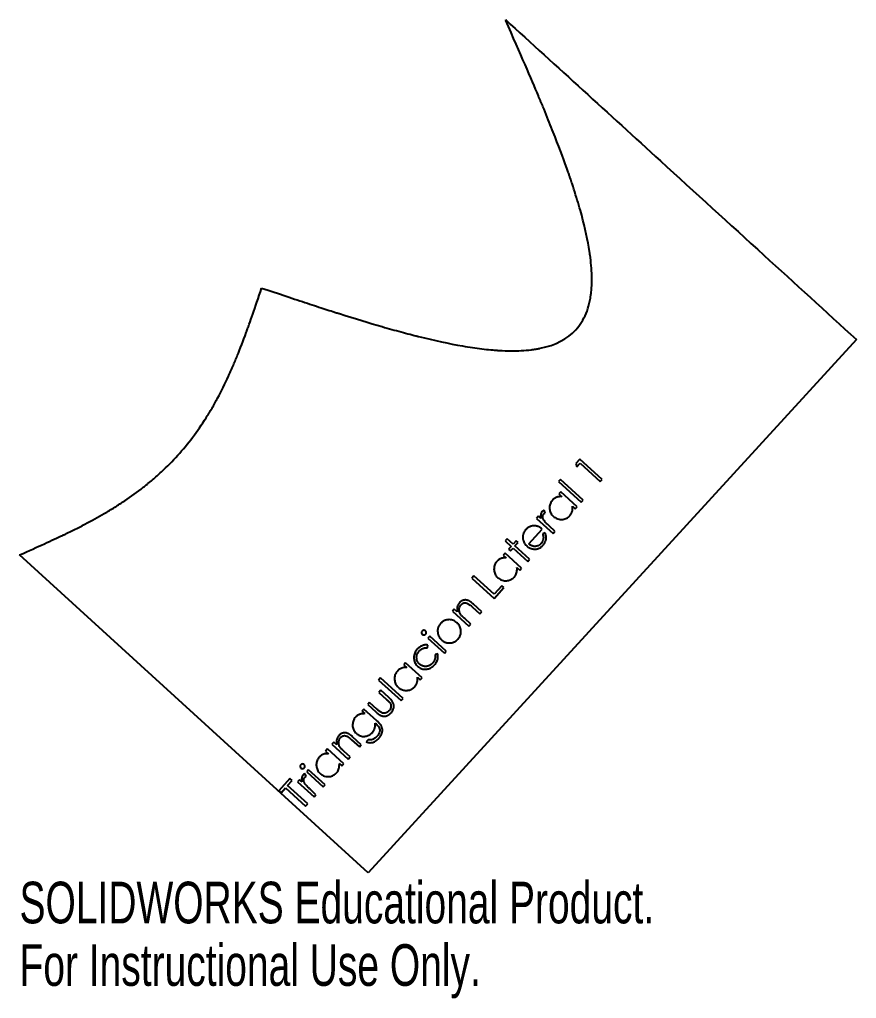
# Model space of a CAD drawing. Header units: millimetres. Extents: x -992 to -895, y 62 to 175.
import ezdxf

# ---------------------------------------------------------------- set-up
doc = ezdxf.new("R2010")
doc.units = ezdxf.units.MM
doc.styles.add('SLDTEXTSTYLE0', font='TXT', dxfattribs={"width": 0.7})

msp = doc.modelspace()

# ---------------------------------------------------------------- linework, layer by layer
at = {"color": 7, "linetype": 'Continuous', "lineweight": 25}
for p, q in [((-936.04, 175.09), (-936, 175)), ((-895.28, 137.96), (-951.99, 76.07)), ((-927.39, 124.08), (-927.85, 123.57)), ((-924.81, 121.74), (-927.39, 124.08)), ((-927.85, 123.57), (-927.74, 123.19)), ((-927.74, 123.19), (-927.37, 123.6)), ((-927.37, 123.6), (-925.04, 121.49)), ((-929.65, 121.72), (-929.87, 121.48)), ((-927, 119.33), (-929.65, 121.72)), ((-925.04, 121.49), (-924.81, 121.74)), ((-929.87, 121.48), (-927.23, 119.08)), ((-929.61, 120.29), (-929.83, 120.05)), ((-929.83, 120.05), (-929.48, 119.73)), ((-927.7, 118.56), (-929.61, 120.29)), ((-927.23, 119.08), (-927, 119.33)), ((-931.43, 117.83), (-931.52, 118.15)), ((-928.25, 118.61), (-927.92, 118.32)), ((-927.92, 118.32), (-927.7, 118.56)), ((-932.18, 117.45), (-932.41, 117.2)), ((-932.41, 117.2), (-930.5, 115.47)), ((-931.91, 117.2), (-932.18, 117.45)), ((-933.32, 114.25), (-931.77, 115.96)), ((-930.28, 115.72), (-930.92, 116.3)), ((-935.84, 114.84), (-936.07, 114.59)), ((-935.14, 114.2), (-935.84, 114.84)), ((-931.41, 115.52), (-931.71, 115.42)), ((-930.5, 115.47), (-930.28, 115.72)), ((-936.07, 114.59), (-935.36, 113.95)), ((-935.36, 113.95), (-935.66, 113.62)), ((-935.66, 113.62), (-935.45, 113.43)), ((-935.45, 113.43), (-935.15, 113.76)), ((-935.15, 113.76), (-933.45, 112.22)), ((-934.78, 114.59), (-935.14, 114.2)), ((-934.93, 114.01), (-934.57, 114.4)), ((-933.23, 112.47), (-934.93, 114.01)), ((-934.57, 114.4), (-934.78, 114.59)), ((-951.99, 76.07), (-992.45, 112.97)), ((-936.06, 113.18), (-936.28, 112.94)), ((-936.28, 112.94), (-935.93, 112.62)), ((-934.16, 111.45), (-936.06, 113.18)), ((-933.45, 112.22), (-933.23, 112.47)), ((-934.7, 111.5), (-934.38, 111.21)), ((-934.38, 111.21), (-934.16, 111.45)), ((-939.69, 110.53), (-939.93, 110.27)), ((-939.93, 110.27), (-937.35, 107.93)), ((-937.36, 108.41), (-939.69, 110.53)), ((-936.47, 109.4), (-937.36, 108.41)), ((-937.35, 107.93), (-936.22, 109.18)), ((-936.22, 109.18), (-936.47, 109.4)), ((-939.91, 106.94), (-939, 106.12)), ((-938.77, 106.36), (-939.76, 107.25)), ((-941.97, 106.67), (-942.19, 106.43)), ((-942.19, 106.43), (-940.28, 104.7)), ((-941.63, 106.36), (-941.97, 106.67)), ((-939, 106.12), (-938.77, 106.36)), ((-940.06, 104.94), (-940.76, 105.58)), ((-940.28, 104.7), (-940.06, 104.94)), ((-944.8, 103.55), (-945.03, 103.3)), ((-942.9, 101.82), (-944.8, 103.55)), ((-945.09, 102.2), (-945.03, 102.5)), ((-945.03, 103.3), (-943.12, 101.57)), ((-943.9, 101.48), (-944.21, 101.4)), ((-943.12, 101.57), (-942.9, 101.82)), ((-947.62, 100.45), (-947.84, 100.21)), ((-947.84, 100.21), (-947.48, 99.89)), ((-945.71, 98.72), (-947.62, 100.45)), ((-950.55, 98.7), (-950.77, 98.45)), ((-950.77, 98.45), (-948.13, 96.06)), ((-947.91, 96.3), (-950.55, 98.7)), ((-946.26, 98.78), (-945.93, 98.48)), ((-945.93, 98.48), (-945.71, 98.72)), ((-950.51, 97.27), (-950.74, 97.02)), ((-950.74, 97.02), (-949.84, 96.21)), ((-949.57, 96.42), (-950.51, 97.27)), ((-951.8, 95.85), (-952.02, 95.6)), ((-952.02, 95.6), (-951.1, 94.77)), ((-950.91, 95.04), (-951.8, 95.85)), ((-948.13, 96.06), (-947.91, 96.3)), ((-952.48, 95.09), (-952.71, 94.85)), ((-952.71, 94.85), (-952.37, 94.55)), ((-950.96, 93.72), (-952.48, 95.09)), ((-951.16, 93.45), (-951.06, 93.36)), ((-955.96, 91.26), (-956.18, 91.01)), ((-956.18, 91.01), (-954.28, 89.28)), ((-955.62, 90.95), (-955.96, 91.26)), ((-953.9, 91.53), (-952.99, 90.7)), ((-952.77, 90.95), (-953.75, 91.84)), ((-952.99, 90.7), (-952.77, 90.95)), ((-951.96, 91.53), (-952.2, 91.27)), ((-956.69, 90.45), (-956.91, 90.21)), ((-956.91, 90.21), (-956.56, 89.89)), ((-954.79, 88.72), (-956.69, 90.45)), ((-954.06, 89.53), (-954.76, 90.16)), ((-955.33, 88.78), (-955.01, 88.48)), ((-955.01, 88.48), (-954.79, 88.72)), ((-954.28, 89.28), (-954.06, 89.53)), ((-959.18, 87.27), (-959.27, 87.58)), ((-958.89, 88.03), (-959.11, 87.79)), ((-959.11, 87.79), (-957.21, 86.06)), ((-956.98, 86.3), (-958.89, 88.03)), ((-961.05, 87.01), (-962.33, 85.59)), ((-961.32, 86.2), (-960.8, 86.78)), ((-960.8, 86.78), (-961.05, 87.01)), ((-959.93, 86.88), (-960.16, 86.63)), ((-960.16, 86.63), (-958.25, 84.9)), ((-959.65, 86.63), (-959.93, 86.88)), ((-962.33, 85.59), (-962.08, 85.36)), ((-962.08, 85.36), (-961.56, 85.94)), ((-961.56, 85.94), (-959.23, 83.83)), ((-958.99, 84.09), (-961.32, 86.2)), ((-958.03, 85.15), (-958.67, 85.74)), ((-957.21, 86.06), (-956.98, 86.3)), ((-959.23, 83.83), (-958.99, 84.09)), ((-958.25, 84.9), (-958.03, 85.15))]:
    msp.add_line(p, q, dxfattribs=at)
for points, knots in [([(-964.34, 143.93), (-962.31, 143.26), (-960.54, 142.67), (-958.28, 141.93), (-957.59, 141.7), (-956.65, 141.4), (-956.35, 141.3), (-955.93, 141.17), (-955.8, 141.12), (-955.6, 141.06), (-955.54, 141.04), (-955.44, 141.01), (-955.41, 141), (-955.36, 140.99), (-955.35, 140.98), (-955.32, 140.97), (-955.32, 140.97), (-955.3, 140.97), (-955.3, 140.97), (-953.51, 140.4), (-951.86, 139.9), (-949.58, 139.24), (-948.84, 139.04), (-947.79, 138.75), (-947.45, 138.66), (-946.94, 138.53), (-946.78, 138.49), (-946.53, 138.42), (-946.45, 138.4), (-946.33, 138.37), (-946.29, 138.36), (-946.23, 138.35), (-946.21, 138.34), (-946.17, 138.33), (-946.16, 138.33), (-944.28, 137.86), (-942.57, 137.49), (-940.22, 137.09), (-939.48, 136.97), (-938.41, 136.84), (-938.07, 136.81), (-937.56, 136.76), (-937.4, 136.75), (-937.15, 136.73), (-937.07, 136.72), (-936.95, 136.71), (-936.91, 136.71), (-936.85, 136.71), (-936.83, 136.71), (-936.79, 136.7), (-936.78, 136.7), (-935.84, 136.64), (-934.98, 136.64), (-933.8, 136.7), (-933.42, 136.73), (-932.87, 136.8), (-932.69, 136.82), (-932.43, 136.87), (-932.34, 136.88), (-932.22, 136.9), (-932.17, 136.91), (-932.11, 136.92), (-932.09, 136.93), (-932.05, 136.94), (-932.03, 136.94), (-930.21, 137.31), (-928.83, 138.03), (-927.36, 139.64), (-926.97, 140.27), (-926.52, 141.36), (-926.4, 141.74), (-926.25, 142.35), (-926.21, 142.56), (-926.15, 142.89), (-926.14, 143), (-926.11, 143.16), (-926.1, 143.22), (-926.09, 143.3), (-926.09, 143.33), (-926.08, 143.39), (-926.08, 143.42), (-926, 144.12), (-925.98, 144.86), (-926.03, 146.04), (-926.06, 146.45), (-926.12, 147.09), (-926.15, 147.3), (-926.19, 147.63), (-926.2, 147.74), (-926.23, 147.91), (-926.24, 147.97), (-926.25, 148.05), (-926.25, 148.08), (-926.26, 148.13), (-926.27, 148.17), (-926.46, 149.45), (-926.77, 150.85), (-927.38, 153.14), (-927.62, 153.94), (-928.01, 155.19), (-928.15, 155.62), (-928.36, 156.27), (-928.44, 156.49), (-928.55, 156.82), (-928.59, 156.93), (-928.64, 157.1), (-928.66, 157.16), (-928.69, 157.24), (-928.7, 157.27), (-928.72, 157.32), (-928.74, 157.36), (-929.18, 158.63), (-929.69, 159.99), (-930.55, 162.21), (-930.86, 162.98), (-931.35, 164.17), (-931.51, 164.58), (-931.77, 165.2), (-931.86, 165.41), (-931.99, 165.72), (-932.03, 165.83), (-932.1, 165.99), (-932.12, 166.04), (-932.15, 166.12), (-932.17, 166.15), (-932.18, 166.19), (-932.19, 166.2), (-932.2, 166.23), (-932.21, 166.25), (-933.01, 168.17), (-934.28, 171.08), (-936, 175)], [0, 0, 0, 0, 0.0625, 0.0625, 0.09375, 0.09375, 0.109375, 0.109375, 0.117188, 0.117188, 0.121094, 0.121094, 0.123047, 0.123047, 0.124023, 0.124023, 0.124512, 0.124512, 0.125, 0.125, 0.1875, 0.1875, 0.21875, 0.21875, 0.234375, 0.234375, 0.242188, 0.242188, 0.246094, 0.246094, 0.248047, 0.248047, 0.249023, 0.249023, 0.25, 0.25, 0.3125, 0.3125, 0.34375, 0.34375, 0.359375, 0.359375, 0.367188, 0.367188, 0.371094, 0.371094, 0.373047, 0.373047, 0.374023, 0.374023, 0.375, 0.375, 0.40625, 0.40625, 0.421875, 0.421875, 0.429688, 0.429688, 0.433594, 0.433594, 0.435547, 0.435547, 0.436523, 0.436523, 0.4375, 0.4375, 0.5, 0.5, 0.53125, 0.53125, 0.546875, 0.546875, 0.554688, 0.554688, 0.558594, 0.558594, 0.560547, 0.560547, 0.561523, 0.561523, 0.5625, 0.5625, 0.59375, 0.59375, 0.609375, 0.609375, 0.617188, 0.617188, 0.621094, 0.621094, 0.623047, 0.623047, 0.624023, 0.624023, 0.625, 0.625, 0.6875, 0.6875, 0.71875, 0.71875, 0.734375, 0.734375, 0.742188, 0.742188, 0.746094, 0.746094, 0.748047, 0.748047, 0.749023, 0.749023, 0.75, 0.75, 0.8125, 0.8125, 0.84375, 0.84375, 0.859375, 0.859375, 0.867188, 0.867188, 0.871094, 0.871094, 0.873047, 0.873047, 0.874023, 0.874023, 0.874512, 0.874512, 0.875, 0.875, 1, 1, 1, 1]), ([(-936.04, 175.09), (-930.04, 169.63), (-920.03, 160.51), (-906.45, 148.14), (-898.86, 141.23), (-895.28, 137.96)], [0, 0, 0, 0, 0.093726, 0.1562185, 0.2121755, 0.2121755, 0.2121755, 0.2121755]), ([(-992.45, 112.97), (-990.26, 113.94), (-988.61, 114.69), (-987.46, 115.24), (-987.44, 115.25), (-987.41, 115.26), (-987.39, 115.27), (-987.35, 115.29), (-987.32, 115.3), (-987.24, 115.34), (-987.18, 115.37), (-987.01, 115.45), (-986.9, 115.51), (-986.57, 115.67), (-986.35, 115.78), (-985.7, 116.1), (-985.29, 116.31), (-984.07, 116.95), (-983.32, 117.36), (-982.58, 117.8), (-982.52, 117.83), (-982.41, 117.89), (-982.36, 117.92), (-982.21, 118.01), (-982.1, 118.08), (-981.8, 118.26), (-981.59, 118.38), (-981, 118.76), (-980.61, 119.01), (-979.47, 119.77), (-978.76, 120.29), (-978, 120.88), (-977.9, 120.96), (-977.72, 121.1), (-977.63, 121.18), (-977.36, 121.4), (-977.18, 121.54), (-976.65, 121.99), (-976.31, 122.3), (-975.31, 123.22), (-974.68, 123.86), (-972.87, 125.86), (-971.78, 127.31), (-970.72, 128.98), (-970.67, 129.07), (-970.55, 129.25), (-970.5, 129.34), (-970.33, 129.62), (-970.21, 129.81), (-969.88, 130.38), (-969.66, 130.77), (-969.02, 131.98), (-968.6, 132.82), (-968.17, 133.76), (-968.15, 133.79), (-968.11, 133.89), (-968.09, 133.93), (-968.02, 134.07), (-967.98, 134.17), (-967.85, 134.45), (-967.77, 134.65), (-967.51, 135.24), (-967.34, 135.65), (-966.83, 136.91), (-966.48, 137.81), (-966.13, 138.78), (-966.13, 138.78), (-966.12, 138.8), (-966.12, 138.81), (-966.11, 138.84), (-966.1, 138.86), (-966.08, 138.91), (-966.07, 138.95), (-966.02, 139.06), (-966, 139.14), (-965.91, 139.38), (-965.85, 139.55), (-965.66, 140.09), (-965.52, 140.48), (-965.07, 141.77), (-964.73, 142.78), (-964.34, 143.93)], [0, 0, 0, 0, 0.125, 0.125, 0.1259766, 0.1259766, 0.1269531, 0.1269531, 0.1289062, 0.1289062, 0.1328125, 0.1328125, 0.140625, 0.140625, 0.15625, 0.15625, 0.1875, 0.1875, 0.25, 0.25, 0.2539062, 0.2539062, 0.2578125, 0.2578125, 0.265625, 0.265625, 0.28125, 0.28125, 0.3125, 0.3125, 0.375, 0.375, 0.3828125, 0.3828125, 0.390625, 0.390625, 0.40625, 0.40625, 0.4375, 0.4375, 0.5, 0.5, 0.625, 0.625, 0.6328125, 0.6328125, 0.640625, 0.640625, 0.65625, 0.65625, 0.6875, 0.6875, 0.75, 0.75, 0.7539062, 0.7539062, 0.7578125, 0.7578125, 0.765625, 0.765625, 0.78125, 0.78125, 0.8125, 0.8125, 0.875, 0.875, 0.8759766, 0.8759766, 0.8769531, 0.8769531, 0.8789062, 0.8789062, 0.8828125, 0.8828125, 0.890625, 0.890625, 0.90625, 0.90625, 0.9375, 0.9375, 1, 1, 1, 1]), ([(-930.57, 119.33), (-930.66, 119.22), (-930.75, 119.09), (-930.81, 118.95), (-930.87, 118.81), (-930.9, 118.66), (-930.91, 118.51), (-930.91, 118.37), (-930.9, 118.22), (-930.86, 118.09), (-930.82, 117.93), (-930.75, 117.77), (-930.65, 117.64), (-930.59, 117.57), (-930.53, 117.51), (-930.46, 117.44)], [0, 0, 0, 0, 0.000452604, 0.000452604, 0.000452604, 0.000909959, 0.000909959, 0.000909959, 0.001328972, 0.001328972, 0.001328972, 0.001826288, 0.001826288, 0.001826288, 0.002095932, 0.002095932, 0.002095932, 0.002095932]), ([(-929.48, 119.73), (-929.53, 119.73), (-929.64, 119.74), (-929.79, 119.73), (-929.94, 119.71), (-930.08, 119.67), (-930.21, 119.61), (-930.34, 119.54), (-930.46, 119.44), (-930.53, 119.37), (-930.57, 119.33)], [0, 0, 0, 0, 0.134061, 0.262188, 0.385955, 0.506714, 0.626809, 0.747341, 0.871643, 1, 1, 1, 1]), ([(-931.52, 118.15), (-931.55, 118.14), (-931.6, 118.12), (-931.67, 118.08), (-931.73, 118.04), (-931.77, 118.01), (-931.78, 117.99)], [0, 0, 0, 0, 0.2767722, 0.533115, 0.7724855, 1, 1, 1, 1]), ([(-928.57, 117.51), (-928.53, 117.55), (-928.47, 117.62), (-928.39, 117.75), (-928.33, 117.88), (-928.28, 118.01), (-928.25, 118.15), (-928.23, 118.3), (-928.23, 118.46), (-928.24, 118.56), (-928.25, 118.61)], [0, 0, 0, 0, 0.126663, 0.249669, 0.370134, 0.490479, 0.61219, 0.737017, 0.865814, 1, 1, 1, 1]), ([(-931.78, 117.99), (-931.84, 117.92), (-931.89, 117.84), (-931.92, 117.75), (-931.94, 117.68), (-931.95, 117.6), (-931.95, 117.52), (-931.95, 117.41), (-931.93, 117.3), (-931.91, 117.2)], [0, 0, 0, 0, 0.0002721108, 0.0002721108, 0.0002721108, 0.0005002018, 0.0005002018, 0.0005002018, 0.0008256673, 0.0008256673, 0.0008256673, 0.0008256673]), ([(-931.54, 116.95), (-931.55, 116.97), (-931.58, 117.01), (-931.61, 117.07), (-931.64, 117.13), (-931.66, 117.19), (-931.68, 117.24), (-931.69, 117.3), (-931.69, 117.35), (-931.7, 117.42), (-931.69, 117.5), (-931.67, 117.59), (-931.63, 117.67), (-931.6, 117.71), (-931.58, 117.73)], [0, 0, 0, 0, 0.086004, 0.167713, 0.244261, 0.318118, 0.387464, 0.454557, 0.518202, 0.579692, 0.695529, 0.802457, 0.902024, 1, 1, 1, 1]), ([(-931.58, 117.73), (-931.57, 117.74), (-931.56, 117.75), (-931.55, 117.76), (-931.54, 117.77), (-931.52, 117.78), (-931.51, 117.79), (-931.49, 117.81), (-931.46, 117.82), (-931.43, 117.83)], [0, 0, 0, 0, 0.0000457113, 0.0000457113, 0.0000457113, 0.0000914008, 0.0000914008, 0.0000914008, 0.0001821231, 0.0001821231, 0.0001821231, 0.0001821231]), ([(-930.46, 117.44), (-930.34, 117.34), (-930.2, 117.24), (-930.05, 117.18), (-929.9, 117.12), (-929.73, 117.08), (-929.57, 117.08), (-929.42, 117.08), (-929.28, 117.1), (-929.14, 117.14), (-928.99, 117.19), (-928.84, 117.26), (-928.72, 117.36), (-928.66, 117.41), (-928.62, 117.46), (-928.57, 117.51)], [0, 0, 0, 0, 0.000487424, 0.000487424, 0.000487424, 0.000981738, 0.000981738, 0.000981738, 0.001419914, 0.001419914, 0.001419914, 0.001893821, 0.001893821, 0.001893821, 0.002103153, 0.002103153, 0.002103153, 0.002103153]), ([(-933.68, 115.9), (-933.72, 115.86), (-933.78, 115.78), (-933.87, 115.65), (-933.93, 115.53), (-933.98, 115.39), (-934.01, 115.25), (-934.03, 115.11), (-934.03, 114.96), (-934.01, 114.86), (-934.01, 114.82)], [0, 0, 0, 0, 0.132994, 0.260368, 0.383921, 0.504234, 0.625204, 0.746709, 0.871093, 1, 1, 1, 1]), ([(-932.61, 116.34), (-932.66, 116.34), (-932.76, 116.35), (-932.91, 116.33), (-933.06, 116.3), (-933.2, 116.25), (-933.33, 116.19), (-933.45, 116.11), (-933.57, 116.01), (-933.65, 115.94), (-933.68, 115.9)], [0, 0, 0, 0, 0.128425, 0.252725, 0.374424, 0.494772, 0.615603, 0.739218, 0.866889, 1, 1, 1, 1]), ([(-931.77, 115.96), (-931.8, 115.99), (-931.86, 116.04), (-931.96, 116.12), (-932.07, 116.18), (-932.17, 116.23), (-932.28, 116.27), (-932.39, 116.31), (-932.5, 116.33), (-932.57, 116.34), (-932.61, 116.34)], [0, 0, 0, 0, 0.1374051, 0.2691658, 0.3968079, 0.5209524, 0.6425682, 0.7623971, 0.880913, 1, 1, 1, 1]), ([(-930.92, 116.3), (-930.98, 116.36), (-931.03, 116.41), (-931.09, 116.46), (-931.14, 116.51), (-931.19, 116.56), (-931.25, 116.61), (-931.35, 116.72), (-931.46, 116.83), (-931.54, 116.95)], [0, 0, 0, 0, 0.0002235242, 0.0002235242, 0.0002235242, 0.0004470901, 0.0004470901, 0.0004470901, 0.000893733, 0.000893733, 0.000893733, 0.000893733]), ([(-934.01, 114.82), (-933.99, 114.74), (-933.97, 114.66), (-933.95, 114.59), (-933.9, 114.45), (-933.83, 114.31), (-933.74, 114.2), (-933.69, 114.13), (-933.63, 114.06), (-933.56, 114.01)], [0, 0, 0, 0, 0.0002359918, 0.0002359918, 0.0002359918, 0.0006849725, 0.0006849725, 0.0006849725, 0.0009435996, 0.0009435996, 0.0009435996, 0.0009435996]), ([(-931.71, 115.42), (-931.67, 115.27), (-931.63, 115.13), (-931.63, 114.98), (-931.63, 114.86), (-931.65, 114.75), (-931.69, 114.64), (-931.73, 114.54), (-931.78, 114.43), (-931.85, 114.34), (-931.87, 114.32), (-931.89, 114.3), (-931.91, 114.28)], [0, 0, 0, 0, 0.000447713, 0.000447713, 0.000447713, 0.000788453, 0.000788453, 0.000788453, 0.001127027, 0.001127027, 0.001127027, 0.001215266, 0.001215266, 0.001215266, 0.001215266]), ([(-931.67, 114.09), (-931.64, 114.13), (-931.58, 114.2), (-931.5, 114.3), (-931.44, 114.41), (-931.39, 114.53), (-931.35, 114.64), (-931.32, 114.76), (-931.31, 114.88), (-931.3, 115), (-931.31, 115.12), (-931.33, 115.25), (-931.36, 115.39), (-931.4, 115.48), (-931.41, 115.52)], [0, 0, 0, 0, 0.0898946, 0.1755925, 0.2574208, 0.3367568, 0.4145578, 0.491701, 0.5694086, 0.6482761, 0.7295023, 0.8148908, 0.9046178, 1, 1, 1, 1]), ([(-933.56, 114.01), (-933.53, 113.98), (-933.47, 113.92), (-933.36, 113.85), (-933.25, 113.79), (-933.14, 113.74), (-933.02, 113.7), (-932.89, 113.67), (-932.77, 113.65), (-932.63, 113.64), (-932.5, 113.64), (-932.37, 113.66), (-932.24, 113.7), (-932.12, 113.74), (-932, 113.81), (-931.88, 113.89), (-931.77, 113.98), (-931.7, 114.06), (-931.67, 114.09)], [0, 0, 0, 0, 0.060474, 0.119988, 0.178655, 0.237469, 0.296442, 0.356241, 0.417622, 0.48048, 0.543882, 0.605916, 0.667403, 0.729919, 0.793429, 0.859249, 0.92788, 1, 1, 1, 1]), ([(-931.91, 114.28), (-931.93, 114.25), (-931.98, 114.2), (-932.05, 114.14), (-932.13, 114.09), (-932.21, 114.04), (-932.3, 114.01), (-932.39, 113.98), (-932.48, 113.97), (-932.58, 113.96), (-932.68, 113.96), (-932.78, 113.97), (-932.87, 114), (-932.97, 114.03), (-933.06, 114.07), (-933.15, 114.12), (-933.24, 114.18), (-933.29, 114.22), (-933.32, 114.25)], [0, 0, 0, 0, 0.063336, 0.124728, 0.184425, 0.243641, 0.302641, 0.362016, 0.422602, 0.485182, 0.548028, 0.609936, 0.671997, 0.734424, 0.797679, 0.862905, 0.930266, 1, 1, 1, 1]), ([(-935.93, 112.62), (-935.99, 112.62), (-936.09, 112.63), (-936.25, 112.62), (-936.4, 112.6), (-936.54, 112.56), (-936.67, 112.5), (-936.8, 112.43), (-936.91, 112.33), (-936.98, 112.26), (-937.02, 112.22)], [0, 0, 0, 0, 0.134061, 0.262188, 0.385955, 0.506714, 0.626809, 0.747341, 0.871643, 1, 1, 1, 1]), ([(-937.02, 112.22), (-937.12, 112.11), (-937.21, 111.98), (-937.26, 111.84), (-937.32, 111.7), (-937.36, 111.55), (-937.36, 111.4), (-937.37, 111.26), (-937.35, 111.11), (-937.32, 110.98), (-937.27, 110.82), (-937.2, 110.66), (-937.1, 110.53), (-937.05, 110.46), (-936.98, 110.4), (-936.92, 110.33)], [0, 0, 0, 0, 0.000452604, 0.000452604, 0.000452604, 0.000909959, 0.000909959, 0.000909959, 0.001328972, 0.001328972, 0.001328972, 0.001826288, 0.001826288, 0.001826288, 0.002095932, 0.002095932, 0.002095932, 0.002095932]), ([(-935.02, 110.4), (-934.92, 110.51), (-934.83, 110.64), (-934.78, 110.78), (-934.72, 110.93), (-934.69, 111.08), (-934.69, 111.24), (-934.68, 111.33), (-934.69, 111.42), (-934.7, 111.5)], [0, 0, 0, 0, 0.000457418, 0.000457418, 0.000457418, 0.000918527, 0.000918527, 0.000918527, 0.001185265, 0.001185265, 0.001185265, 0.001185265]), ([(-936.92, 110.33), (-936.79, 110.23), (-936.66, 110.13), (-936.51, 110.07), (-936.36, 110.01), (-936.19, 109.97), (-936.02, 109.97), (-935.88, 109.97), (-935.73, 109.99), (-935.59, 110.03), (-935.44, 110.08), (-935.3, 110.15), (-935.17, 110.25), (-935.12, 110.3), (-935.07, 110.35), (-935.02, 110.4)], [0, 0, 0, 0, 0.000487424, 0.000487424, 0.000487424, 0.000981738, 0.000981738, 0.000981738, 0.001419914, 0.001419914, 0.001419914, 0.001893821, 0.001893821, 0.001893821, 0.002103153, 0.002103153, 0.002103153, 0.002103153]), ([(-941.37, 107.43), (-941.4, 107.4), (-941.46, 107.33), (-941.53, 107.21), (-941.59, 107.09), (-941.63, 106.95), (-941.65, 106.82), (-941.66, 106.67), (-941.65, 106.52), (-941.64, 106.42), (-941.63, 106.36)], [0, 0, 0, 0, 0.122121, 0.241089, 0.359657, 0.478562, 0.600669, 0.726609, 0.859836, 1, 1, 1, 1]), ([(-941.25, 106.08), (-941.31, 106.18), (-941.35, 106.28), (-941.38, 106.39), (-941.4, 106.5), (-941.41, 106.61), (-941.39, 106.72), (-941.38, 106.83), (-941.35, 106.94), (-941.3, 107.03), (-941.27, 107.08), (-941.23, 107.13), (-941.19, 107.18)], [0, 0, 0, 0, 0.000333037, 0.000333037, 0.000333037, 0.000668326, 0.000668326, 0.000668326, 0.000992015, 0.000992015, 0.000992015, 0.001173873, 0.001173873, 0.001173873, 0.001173873]), ([(-939.76, 107.25), (-939.79, 107.28), (-939.85, 107.33), (-939.94, 107.41), (-940.03, 107.48), (-940.11, 107.54), (-940.19, 107.59), (-940.26, 107.63), (-940.33, 107.67), (-940.42, 107.7), (-940.53, 107.73), (-940.66, 107.75), (-940.79, 107.74), (-940.92, 107.72), (-941.04, 107.67), (-941.16, 107.61), (-941.27, 107.53), (-941.34, 107.47), (-941.37, 107.43)], [0, 0, 0, 0, 0.068832, 0.132971, 0.192485, 0.247367, 0.298217, 0.344629, 0.386891, 0.425228, 0.496758, 0.566707, 0.636586, 0.707971, 0.779738, 0.851025, 0.924045, 1, 1, 1, 1]), ([(-941.19, 107.18), (-941.16, 107.21), (-941.1, 107.27), (-941.01, 107.34), (-940.91, 107.38), (-940.81, 107.41), (-940.7, 107.42), (-940.59, 107.4), (-940.48, 107.37), (-940.41, 107.33), (-940.37, 107.31)], [0, 0, 0, 0, 0.139025, 0.265977, 0.385404, 0.50067, 0.616251, 0.734809, 0.861874, 1, 1, 1, 1]), ([(-940.37, 107.31), (-940.33, 107.29), (-940.29, 107.26), (-940.25, 107.23), (-940.21, 107.2), (-940.17, 107.17), (-940.13, 107.14), (-940.05, 107.08), (-939.98, 107.01), (-939.91, 106.94)], [0, 0, 0, 0, 0.0001493805, 0.0001493805, 0.0001493805, 0.0002982924, 0.0002982924, 0.0002982924, 0.0005950423, 0.0005950423, 0.0005950423, 0.0005950423]), ([(-940.76, 105.58), (-940.8, 105.62), (-940.85, 105.66), (-940.89, 105.7), (-940.93, 105.74), (-940.97, 105.78), (-941.02, 105.82), (-941.1, 105.9), (-941.18, 105.99), (-941.25, 106.08)], [0, 0, 0, 0, 0.0001759738, 0.0001759738, 0.0001759738, 0.0003519966, 0.0003519966, 0.0003519966, 0.0007036275, 0.0007036275, 0.0007036275, 0.0007036275]), ([(-943.56, 105.02), (-943.59, 104.98), (-943.66, 104.91), (-943.74, 104.79), (-943.8, 104.67), (-943.85, 104.54), (-943.89, 104.41), (-943.91, 104.28), (-943.92, 104.14), (-943.91, 104.04), (-943.9, 103.99)], [0, 0, 0, 0, 0.131668, 0.257926, 0.381173, 0.502587, 0.62419, 0.746192, 0.87119, 1, 1, 1, 1]), ([(-942.58, 105.46), (-942.63, 105.45), (-942.72, 105.45), (-942.86, 105.43), (-942.99, 105.4), (-943.12, 105.35), (-943.24, 105.29), (-943.35, 105.21), (-943.46, 105.12), (-943.53, 105.05), (-943.56, 105.02)], [0, 0, 0, 0, 0.128627, 0.253392, 0.375732, 0.497139, 0.618848, 0.742066, 0.868882, 1, 1, 1, 1]), ([(-941.66, 105.1), (-941.72, 105.15), (-941.79, 105.2), (-941.86, 105.25), (-941.99, 105.33), (-942.13, 105.39), (-942.28, 105.42), (-942.38, 105.45), (-942.48, 105.45), (-942.58, 105.46)], [0, 0, 0, 0, 0.000255517, 0.000255517, 0.000255517, 0.000714221, 0.000714221, 0.000714221, 0.001020821, 0.001020821, 0.001020821, 0.001020821]), ([(-941.56, 103.2), (-941.45, 103.32), (-941.35, 103.46), (-941.29, 103.61), (-941.24, 103.74), (-941.21, 103.88), (-941.2, 104.01), (-941.2, 104.15), (-941.21, 104.29), (-941.25, 104.42), (-941.29, 104.57), (-941.35, 104.73), (-941.45, 104.86), (-941.51, 104.94), (-941.58, 105.02), (-941.66, 105.1)], [0, 0, 0, 0, 0.00049378, 0.00049378, 0.00049378, 0.000901287, 0.000901287, 0.000901287, 0.001306089, 0.001306089, 0.001306089, 0.00178939, 0.00178939, 0.00178939, 0.002103071, 0.002103071, 0.002103071, 0.002103071]), ([(-945.7, 104.14), (-945.73, 104.1), (-945.75, 104.07), (-945.76, 104.03), (-945.77, 104), (-945.77, 103.96), (-945.77, 103.93), (-945.77, 103.89), (-945.76, 103.86), (-945.75, 103.83), (-945.73, 103.81), (-945.71, 103.78), (-945.69, 103.76), (-945.69, 103.76), (-945.69, 103.75), (-945.68, 103.75)], [0, 0, 0, 0, 0.0001208756, 0.0001208756, 0.0001208756, 0.0002247116, 0.0002247116, 0.0002247116, 0.0003185065, 0.0003185065, 0.0003185065, 0.0004093069, 0.0004093069, 0.0004093069, 0.0004243759, 0.0004243759, 0.0004243759, 0.0004243759]), ([(-945.31, 104.16), (-945.35, 104.18), (-945.38, 104.2), (-945.42, 104.21), (-945.45, 104.22), (-945.49, 104.23), (-945.52, 104.22), (-945.55, 104.22), (-945.59, 104.21), (-945.61, 104.2), (-945.64, 104.19), (-945.67, 104.17), (-945.69, 104.15), (-945.69, 104.14), (-945.7, 104.14), (-945.7, 104.14)], [0, 0, 0, 0, 0.0001202821, 0.0001202821, 0.0001202821, 0.0002234386, 0.0002234386, 0.0002234386, 0.0003174531, 0.0003174531, 0.0003174531, 0.0004087862, 0.0004087862, 0.0004087862, 0.0004260606, 0.0004260606, 0.0004260606, 0.0004260606]), ([(-945.68, 103.75), (-945.65, 103.73), (-945.62, 103.7), (-945.58, 103.69), (-945.55, 103.68), (-945.51, 103.68), (-945.48, 103.68), (-945.45, 103.68), (-945.42, 103.69), (-945.39, 103.7), (-945.36, 103.71), (-945.34, 103.73), (-945.31, 103.75), (-945.31, 103.76), (-945.3, 103.76), (-945.3, 103.77)], [0, 0, 0, 0, 0.000115687, 0.000115687, 0.000115687, 0.0002169468, 0.0002169468, 0.0002169468, 0.0003094969, 0.0003094969, 0.0003094969, 0.0004009303, 0.0004009303, 0.0004009303, 0.0004221951, 0.0004221951, 0.0004221951, 0.0004221951]), ([(-945.3, 103.77), (-945.28, 103.8), (-945.26, 103.82), (-945.24, 103.86), (-945.23, 103.89), (-945.23, 103.93), (-945.23, 103.96), (-945.23, 103.99), (-945.23, 104.02), (-945.24, 104.05), (-945.25, 104.08), (-945.27, 104.1), (-945.28, 104.12), (-945.29, 104.13), (-945.3, 104.14), (-945.31, 104.16)], [0, 0, 0, 0, 0.0001043345, 0.0001043345, 0.0001043345, 0.0002102785, 0.0002102785, 0.0002102785, 0.0002994372, 0.0002994372, 0.0002994372, 0.0003824292, 0.0003824292, 0.0003824292, 0.000425989, 0.000425989, 0.000425989, 0.000425989]), ([(-943.9, 103.99), (-943.9, 103.95), (-943.89, 103.87), (-943.86, 103.74), (-943.82, 103.62), (-943.77, 103.51), (-943.71, 103.4), (-943.63, 103.3), (-943.55, 103.2), (-943.49, 103.14), (-943.46, 103.11)], [0, 0, 0, 0, 0.128186, 0.253673, 0.376704, 0.498646, 0.620657, 0.744474, 0.870249, 1, 1, 1, 1]), ([(-945.03, 102.5), (-945.07, 102.51), (-945.14, 102.52), (-945.25, 102.53), (-945.35, 102.53), (-945.46, 102.51), (-945.56, 102.49), (-945.67, 102.45), (-945.77, 102.4), (-945.88, 102.35), (-945.99, 102.28), (-946.09, 102.21), (-946.18, 102.13), (-946.24, 102.07), (-946.27, 102.03)], [0, 0, 0, 0, 0.080055, 0.158221, 0.234269, 0.309441, 0.386009, 0.465645, 0.549612, 0.63778, 0.727907, 0.817801, 0.908274, 1, 1, 1, 1]), ([(-943.46, 103.11), (-943.42, 103.08), (-943.36, 103.02), (-943.25, 102.95), (-943.14, 102.89), (-943.02, 102.84), (-942.9, 102.8), (-942.77, 102.77), (-942.64, 102.76), (-942.51, 102.75), (-942.37, 102.76), (-942.24, 102.78), (-942.11, 102.82), (-941.99, 102.87), (-941.87, 102.93), (-941.76, 103.01), (-941.66, 103.09), (-941.59, 103.16), (-941.56, 103.2)], [0, 0, 0, 0, 0.062736, 0.124128, 0.184252, 0.243985, 0.304043, 0.364977, 0.426943, 0.490827, 0.554803, 0.617189, 0.679085, 0.740522, 0.802838, 0.866156, 0.931687, 1, 1, 1, 1]), ([(-946.27, 102.03), (-946.39, 101.9), (-946.49, 101.75), (-946.56, 101.58), (-946.63, 101.41), (-946.67, 101.23), (-946.67, 101.05), (-946.67, 100.89), (-946.64, 100.74), (-946.59, 100.59), (-946.54, 100.45), (-946.46, 100.31), (-946.36, 100.19), (-946.32, 100.14), (-946.27, 100.09), (-946.22, 100.04)], [0, 0, 0, 0, 0.00053954, 0.00053954, 0.00053954, 0.001085287, 0.001085287, 0.001085287, 0.001546865, 0.001546865, 0.001546865, 0.002005164, 0.002005164, 0.002005164, 0.0022081, 0.0022081, 0.0022081, 0.0022081]), ([(-946.01, 100.31), (-946.1, 100.39), (-946.18, 100.48), (-946.24, 100.59), (-946.29, 100.7), (-946.33, 100.82), (-946.34, 100.94), (-946.35, 101.05), (-946.35, 101.17), (-946.33, 101.28), (-946.3, 101.4), (-946.26, 101.52), (-946.19, 101.62), (-946.15, 101.69), (-946.1, 101.75), (-946.05, 101.81)], [0, 0, 0, 0, 0.000362081, 0.000362081, 0.000362081, 0.000726441, 0.000726441, 0.000726441, 0.001060117, 0.001060117, 0.001060117, 0.00143198, 0.00143198, 0.00143198, 0.001668567, 0.001668567, 0.001668567, 0.001668567]), ([(-946.05, 101.81), (-946.01, 101.85), (-945.95, 101.92), (-945.84, 102), (-945.73, 102.08), (-945.61, 102.13), (-945.49, 102.17), (-945.36, 102.2), (-945.22, 102.21), (-945.13, 102.2), (-945.09, 102.2)], [0, 0, 0, 0, 0.133785, 0.261354, 0.385148, 0.506268, 0.625929, 0.747098, 0.871393, 1, 1, 1, 1]), ([(-944.21, 101.4), (-944.2, 101.36), (-944.19, 101.26), (-944.19, 101.13), (-944.2, 101), (-944.23, 100.87), (-944.27, 100.75), (-944.33, 100.63), (-944.41, 100.52), (-944.47, 100.45), (-944.5, 100.41)], [0, 0, 0, 0, 0.131916, 0.258384, 0.381549, 0.502518, 0.622938, 0.745137, 0.870539, 1, 1, 1, 1]), ([(-944.28, 100.2), (-944.16, 100.34), (-944.04, 100.5), (-943.97, 100.68), (-943.91, 100.81), (-943.88, 100.96), (-943.87, 101.11), (-943.86, 101.23), (-943.88, 101.36), (-943.9, 101.48)], [0, 0, 0, 0, 0.000569422, 0.000569422, 0.000569422, 0.001014046, 0.001014046, 0.001014046, 0.001382069, 0.001382069, 0.001382069, 0.001382069]), ([(-946.22, 100.04), (-946.1, 99.94), (-945.97, 99.85), (-945.83, 99.8), (-945.69, 99.74), (-945.53, 99.71), (-945.38, 99.7), (-945.24, 99.7), (-945.09, 99.72), (-944.96, 99.76), (-944.81, 99.8), (-944.66, 99.88), (-944.53, 99.97), (-944.44, 100.04), (-944.36, 100.12), (-944.28, 100.2)], [0, 0, 0, 0, 0.000459851, 0.000459851, 0.000459851, 0.000923439, 0.000923439, 0.000923439, 0.001346895, 0.001346895, 0.001346895, 0.001816006, 0.001816006, 0.001816006, 0.002154592, 0.002154592, 0.002154592, 0.002154592]), ([(-944.5, 100.41), (-944.53, 100.38), (-944.6, 100.3), (-944.72, 100.21), (-944.84, 100.14), (-944.97, 100.09), (-945.11, 100.05), (-945.25, 100.03), (-945.38, 100.03), (-945.52, 100.05), (-945.66, 100.09), (-945.79, 100.15), (-945.91, 100.22), (-945.98, 100.28), (-946.01, 100.31)], [0, 0, 0, 0, 0.089537, 0.175696, 0.259723, 0.343564, 0.426275, 0.507626, 0.589148, 0.672363, 0.755406, 0.836961, 0.917863, 1, 1, 1, 1]), ([(-948.57, 99.5), (-948.67, 99.38), (-948.76, 99.26), (-948.82, 99.12), (-948.88, 98.98), (-948.91, 98.82), (-948.91, 98.67), (-948.92, 98.53), (-948.9, 98.39), (-948.87, 98.25), (-948.83, 98.09), (-948.75, 97.94), (-948.65, 97.81), (-948.6, 97.74), (-948.53, 97.67), (-948.47, 97.61)], [0, 0, 0, 0, 0.000452604, 0.000452604, 0.000452604, 0.000909959, 0.000909959, 0.000909959, 0.001328972, 0.001328972, 0.001328972, 0.001826288, 0.001826288, 0.001826288, 0.002095932, 0.002095932, 0.002095932, 0.002095932]), ([(-947.48, 99.89), (-947.64, 99.91), (-947.81, 99.91), (-947.96, 99.87), (-948.09, 99.84), (-948.21, 99.79), (-948.32, 99.72), (-948.41, 99.66), (-948.49, 99.58), (-948.57, 99.5)], [0, 0, 0, 0, 0.000477465, 0.000477465, 0.000477465, 0.000864583, 0.000864583, 0.000864583, 0.001197151, 0.001197151, 0.001197151, 0.001197151]), ([(-946.57, 97.67), (-946.54, 97.71), (-946.48, 97.79), (-946.4, 97.91), (-946.33, 98.04), (-946.28, 98.18), (-946.25, 98.32), (-946.24, 98.47), (-946.24, 98.62), (-946.25, 98.73), (-946.26, 98.78)], [0, 0, 0, 0, 0.126663, 0.249669, 0.370134, 0.490479, 0.61219, 0.737017, 0.865814, 1, 1, 1, 1]), ([(-948.47, 97.61), (-948.43, 97.58), (-948.36, 97.52), (-948.25, 97.44), (-948.14, 97.38), (-948.02, 97.32), (-947.89, 97.29), (-947.76, 97.26), (-947.63, 97.25), (-947.49, 97.25), (-947.36, 97.26), (-947.23, 97.28), (-947.11, 97.31), (-946.99, 97.36), (-946.87, 97.42), (-946.77, 97.49), (-946.67, 97.58), (-946.6, 97.64), (-946.57, 97.67)], [0, 0, 0, 0, 0.066076, 0.130137, 0.192753, 0.254365, 0.315958, 0.377742, 0.440864, 0.505335, 0.56969, 0.632137, 0.693257, 0.753669, 0.813875, 0.874244, 0.936321, 1, 1, 1, 1]), ([(-949.84, 96.21), (-949.81, 96.17), (-949.77, 96.14), (-949.73, 96.1), (-949.69, 96.07), (-949.65, 96.03), (-949.61, 95.99), (-949.54, 95.92), (-949.47, 95.84), (-949.41, 95.75)], [0, 0, 0, 0, 0.0001589926, 0.0001589926, 0.0001589926, 0.0003180353, 0.0003180353, 0.0003180353, 0.0006355318, 0.0006355318, 0.0006355318, 0.0006355318]), ([(-949.31, 94.66), (-949.2, 94.78), (-949.11, 94.91), (-949.05, 95.06), (-949.01, 95.16), (-948.99, 95.27), (-948.98, 95.37), (-948.98, 95.48), (-948.99, 95.59), (-949.03, 95.69), (-949.06, 95.79), (-949.11, 95.89), (-949.17, 95.98), (-949.28, 96.14), (-949.43, 96.28), (-949.57, 96.42)], [0, 0, 0, 0, 0.00047298, 0.00047298, 0.00047298, 0.000791999, 0.000791999, 0.000791999, 0.001111609, 0.001111609, 0.001111609, 0.00142699, 0.00142699, 0.00142699, 0.002020145, 0.002020145, 0.002020145, 0.002020145]), ([(-949.41, 95.75), (-949.37, 95.67), (-949.34, 95.59), (-949.33, 95.51), (-949.32, 95.42), (-949.32, 95.33), (-949.34, 95.25), (-949.36, 95.17), (-949.39, 95.09), (-949.43, 95.02), (-949.47, 94.97), (-949.51, 94.92), (-949.55, 94.88)], [0, 0, 0, 0, 0.0002547581, 0.0002547581, 0.0002547581, 0.0005104616, 0.0005104616, 0.0005104616, 0.0007548717, 0.0007548717, 0.0007548717, 0.0009365901, 0.0009365901, 0.0009365901, 0.0009365901]), ([(-952.37, 94.55), (-952.43, 94.55), (-952.54, 94.55), (-952.7, 94.53), (-952.85, 94.5), (-952.99, 94.46), (-953.12, 94.4), (-953.23, 94.32), (-953.34, 94.24), (-953.41, 94.17), (-953.44, 94.14)], [0, 0, 0, 0, 0.14643, 0.282282, 0.40994, 0.530109, 0.646257, 0.762385, 0.879691, 1, 1, 1, 1]), ([(-951.1, 94.77), (-951.07, 94.74), (-951.01, 94.68), (-950.91, 94.6), (-950.82, 94.53), (-950.73, 94.47), (-950.64, 94.41), (-950.56, 94.37), (-950.49, 94.33), (-950.39, 94.3), (-950.27, 94.27), (-950.13, 94.25), (-949.98, 94.26), (-949.86, 94.29), (-949.77, 94.32), (-949.7, 94.35), (-949.63, 94.39), (-949.57, 94.43), (-949.5, 94.48), (-949.43, 94.53), (-949.37, 94.6), (-949.33, 94.64), (-949.31, 94.66)], [0, 0, 0, 0, 0.064143, 0.124356, 0.180505, 0.232614, 0.280775, 0.325695, 0.366805, 0.404465, 0.4756, 0.544699, 0.613331, 0.683426, 0.719238, 0.755835, 0.793151, 0.831716, 0.871526, 0.912464, 0.955396, 1, 1, 1, 1]), ([(-950.43, 94.67), (-950.47, 94.69), (-950.51, 94.72), (-950.56, 94.75), (-950.6, 94.78), (-950.64, 94.81), (-950.68, 94.84), (-950.76, 94.9), (-950.83, 94.97), (-950.91, 95.04)], [0, 0, 0, 0, 0.0001529148, 0.0001529148, 0.0001529148, 0.0003052302, 0.0003052302, 0.0003052302, 0.0006081741, 0.0006081741, 0.0006081741, 0.0006081741]), ([(-949.55, 94.88), (-949.58, 94.85), (-949.64, 94.78), (-949.74, 94.71), (-949.85, 94.65), (-949.97, 94.61), (-950.08, 94.6), (-950.2, 94.6), (-950.32, 94.62), (-950.39, 94.65), (-950.43, 94.67)], [0, 0, 0, 0, 0.137467, 0.267786, 0.393365, 0.51745, 0.639021, 0.757128, 0.87672, 1, 1, 1, 1]), ([(-953.44, 94.14), (-953.54, 94.02), (-953.63, 93.89), (-953.68, 93.75), (-953.74, 93.61), (-953.77, 93.45), (-953.78, 93.3), (-953.79, 93.14), (-953.77, 92.98), (-953.72, 92.83), (-953.67, 92.69), (-953.6, 92.56), (-953.51, 92.44), (-953.46, 92.37), (-953.41, 92.31), (-953.34, 92.25)], [0, 0, 0, 0, 0.00045724, 0.00045724, 0.00045724, 0.000913138, 0.000913138, 0.000913138, 0.001390231, 0.001390231, 0.001390231, 0.001828896, 0.001828896, 0.001828896, 0.002079036, 0.002079036, 0.002079036, 0.002079036]), ([(-951.49, 92.36), (-951.46, 92.39), (-951.39, 92.47), (-951.31, 92.59), (-951.25, 92.72), (-951.2, 92.86), (-951.16, 93.01), (-951.14, 93.15), (-951.14, 93.3), (-951.15, 93.4), (-951.16, 93.45)], [0, 0, 0, 0, 0.12662, 0.251663, 0.37544, 0.500572, 0.625896, 0.749806, 0.873939, 1, 1, 1, 1]), ([(-951.06, 93.36), (-950.95, 93.25), (-950.84, 93.14), (-950.75, 93.02), (-950.71, 92.95), (-950.67, 92.88), (-950.65, 92.8), (-950.63, 92.72), (-950.63, 92.64), (-950.63, 92.56), (-950.64, 92.45), (-950.67, 92.34), (-950.72, 92.24), (-950.78, 92.12), (-950.86, 92.01), (-950.95, 91.9)], [0, 0, 0, 0, 0.000464776, 0.000464776, 0.000464776, 0.000703145, 0.000703145, 0.000703145, 0.000940603, 0.000940603, 0.000940603, 0.001273353, 0.001273353, 0.001273353, 0.001682314, 0.001682314, 0.001682314, 0.001682314]), ([(-950.44, 93.11), (-950.47, 93.17), (-950.51, 93.23), (-950.55, 93.28), (-950.59, 93.34), (-950.63, 93.39), (-950.68, 93.44), (-950.77, 93.54), (-950.86, 93.63), (-950.96, 93.72)], [0, 0, 0, 0, 0.0002012624, 0.0002012624, 0.0002012624, 0.0004017713, 0.0004017713, 0.0004017713, 0.0008004123, 0.0008004123, 0.0008004123, 0.0008004123]), ([(-955.36, 92.02), (-955.39, 91.98), (-955.45, 91.91), (-955.52, 91.79), (-955.58, 91.67), (-955.62, 91.54), (-955.65, 91.4), (-955.65, 91.26), (-955.65, 91.1), (-955.63, 91), (-955.62, 90.95)], [0, 0, 0, 0, 0.122121, 0.241089, 0.359657, 0.478562, 0.600669, 0.726609, 0.859836, 1, 1, 1, 1]), ([(-953.75, 91.84), (-953.78, 91.86), (-953.84, 91.92), (-953.94, 92), (-954.02, 92.06), (-954.1, 92.12), (-954.18, 92.17), (-954.26, 92.22), (-954.33, 92.25), (-954.42, 92.29), (-954.52, 92.31), (-954.65, 92.33), (-954.78, 92.32), (-954.91, 92.3), (-955.04, 92.26), (-955.16, 92.2), (-955.27, 92.12), (-955.33, 92.05), (-955.36, 92.02)], [0, 0, 0, 0, 0.068832, 0.132971, 0.192485, 0.247367, 0.298217, 0.344629, 0.386891, 0.425228, 0.496758, 0.566707, 0.636586, 0.707971, 0.779738, 0.851025, 0.924045, 1, 1, 1, 1]), ([(-953.34, 92.25), (-953.23, 92.15), (-953.1, 92.07), (-952.96, 92.01), (-952.82, 91.95), (-952.66, 91.91), (-952.51, 91.91), (-952.37, 91.91), (-952.23, 91.93), (-952.1, 91.97), (-951.96, 92.01), (-951.82, 92.08), (-951.7, 92.17), (-951.63, 92.22), (-951.56, 92.29), (-951.49, 92.36)], [0, 0, 0, 0, 0.000458924, 0.000458924, 0.000458924, 0.000921206, 0.000921206, 0.000921206, 0.001333323, 0.001333323, 0.001333323, 0.001770735, 0.001770735, 0.001770735, 0.002052609, 0.002052609, 0.002052609, 0.002052609]), ([(-950.71, 91.71), (-950.69, 91.74), (-950.64, 91.79), (-950.58, 91.88), (-950.52, 91.96), (-950.47, 92.05), (-950.42, 92.14), (-950.39, 92.23), (-950.36, 92.32), (-950.34, 92.41), (-950.32, 92.5), (-950.31, 92.59), (-950.32, 92.68), (-950.32, 92.77), (-950.34, 92.86), (-950.37, 92.95), (-950.4, 93.03), (-950.42, 93.09), (-950.44, 93.11)], [0, 0, 0, 0, 0.0724158, 0.1426622, 0.2106098, 0.2768953, 0.3407888, 0.4040541, 0.4661772, 0.5273753, 0.587676, 0.6469243, 0.7050868, 0.7630452, 0.8213301, 0.8798896, 0.9391662, 1, 1, 1, 1]), ([(-955.24, 90.67), (-955.3, 90.76), (-955.35, 90.87), (-955.37, 90.97), (-955.4, 91.08), (-955.4, 91.2), (-955.39, 91.31), (-955.38, 91.42), (-955.34, 91.52), (-955.29, 91.62), (-955.26, 91.67), (-955.22, 91.72), (-955.18, 91.76)], [0, 0, 0, 0, 0.000333037, 0.000333037, 0.000333037, 0.000668326, 0.000668326, 0.000668326, 0.000992015, 0.000992015, 0.000992015, 0.001173873, 0.001173873, 0.001173873, 0.001173873]), ([(-955.18, 91.76), (-955.15, 91.79), (-955.1, 91.85), (-955, 91.92), (-954.9, 91.97), (-954.8, 92), (-954.69, 92), (-954.59, 91.99), (-954.47, 91.95), (-954.4, 91.92), (-954.37, 91.9)], [0, 0, 0, 0, 0.139025, 0.265977, 0.385404, 0.50067, 0.616251, 0.734809, 0.861874, 1, 1, 1, 1]), ([(-954.37, 91.9), (-954.35, 91.89), (-954.33, 91.88), (-954.28, 91.85), (-954.23, 91.81), (-954.18, 91.77), (-954.12, 91.72), (-954.05, 91.66), (-953.98, 91.6), (-953.93, 91.55), (-953.9, 91.53)], [0, 0, 0, 0, 0.0722505, 0.1580859, 0.2599989, 0.3774463, 0.5095842, 0.6573868, 0.8216593, 1, 1, 1, 1]), ([(-952.2, 91.27), (-952.05, 91.22), (-951.89, 91.18), (-951.73, 91.18), (-951.6, 91.18), (-951.47, 91.21), (-951.35, 91.25), (-951.2, 91.31), (-951.05, 91.4), (-950.92, 91.51), (-950.85, 91.57), (-950.78, 91.64), (-950.71, 91.71)], [0, 0, 0, 0, 0.000479917, 0.000479917, 0.000479917, 0.000868745, 0.000868745, 0.000868745, 0.001373343, 0.001373343, 0.001373343, 0.0016571, 0.0016571, 0.0016571, 0.0016571]), ([(-950.95, 91.9), (-950.99, 91.86), (-951.06, 91.79), (-951.18, 91.69), (-951.3, 91.61), (-951.43, 91.55), (-951.55, 91.52), (-951.69, 91.5), (-951.82, 91.51), (-951.92, 91.52), (-951.96, 91.53)], [0, 0, 0, 0, 0.145279, 0.279506, 0.404812, 0.523276, 0.638537, 0.75417, 0.874521, 1, 1, 1, 1]), ([(-956.56, 89.89), (-956.72, 89.91), (-956.89, 89.91), (-957.04, 89.87), (-957.17, 89.84), (-957.29, 89.79), (-957.4, 89.72), (-957.49, 89.66), (-957.57, 89.58), (-957.65, 89.5)], [0, 0, 0, 0, 0.000477465, 0.000477465, 0.000477465, 0.000864583, 0.000864583, 0.000864583, 0.001197151, 0.001197151, 0.001197151, 0.001197151]), ([(-954.76, 90.16), (-954.8, 90.2), (-954.84, 90.24), (-954.88, 90.28), (-954.93, 90.32), (-954.97, 90.36), (-955.01, 90.4), (-955.09, 90.49), (-955.18, 90.57), (-955.24, 90.67)], [0, 0, 0, 0, 0.0001759738, 0.0001759738, 0.0001759738, 0.0003519966, 0.0003519966, 0.0003519966, 0.0007036275, 0.0007036275, 0.0007036275, 0.0007036275]), ([(-959.79, 88.62), (-959.81, 88.59), (-959.84, 88.55), (-959.85, 88.52), (-959.86, 88.48), (-959.86, 88.45), (-959.86, 88.41), (-959.85, 88.38), (-959.85, 88.35), (-959.83, 88.32), (-959.82, 88.29), (-959.8, 88.27), (-959.78, 88.25), (-959.77, 88.24), (-959.77, 88.24), (-959.77, 88.23)], [0, 0, 0, 0, 0.0001208756, 0.0001208756, 0.0001208756, 0.0002247116, 0.0002247116, 0.0002247116, 0.0003185065, 0.0003185065, 0.0003185065, 0.0004093069, 0.0004093069, 0.0004093069, 0.0004243759, 0.0004243759, 0.0004243759, 0.0004243759]), ([(-959.4, 88.64), (-959.43, 88.67), (-959.47, 88.69), (-959.5, 88.7), (-959.54, 88.71), (-959.57, 88.71), (-959.61, 88.71), (-959.64, 88.71), (-959.67, 88.7), (-959.7, 88.69), (-959.73, 88.67), (-959.75, 88.65), (-959.78, 88.63), (-959.78, 88.63), (-959.78, 88.62), (-959.79, 88.62)], [0, 0, 0, 0, 0.0001202821, 0.0001202821, 0.0001202821, 0.0002234386, 0.0002234386, 0.0002234386, 0.0003174531, 0.0003174531, 0.0003174531, 0.0004087862, 0.0004087862, 0.0004087862, 0.0004260606, 0.0004260606, 0.0004260606, 0.0004260606]), ([(-959.38, 88.25), (-959.36, 88.28), (-959.34, 88.31), (-959.33, 88.34), (-959.32, 88.38), (-959.31, 88.41), (-959.31, 88.45), (-959.31, 88.48), (-959.32, 88.51), (-959.33, 88.53), (-959.34, 88.56), (-959.35, 88.59), (-959.37, 88.61), (-959.38, 88.62), (-959.39, 88.63), (-959.4, 88.64)], [0, 0, 0, 0, 0.0001043345, 0.0001043345, 0.0001043345, 0.0002102785, 0.0002102785, 0.0002102785, 0.0002994372, 0.0002994372, 0.0002994372, 0.0003824292, 0.0003824292, 0.0003824292, 0.000425989, 0.000425989, 0.000425989, 0.000425989]), ([(-957.65, 89.5), (-957.75, 89.38), (-957.84, 89.26), (-957.9, 89.12), (-957.95, 88.98), (-957.99, 88.82), (-957.99, 88.67), (-958, 88.53), (-957.98, 88.39), (-957.95, 88.25), (-957.9, 88.09), (-957.83, 87.94), (-957.73, 87.81), (-957.68, 87.74), (-957.61, 87.67), (-957.55, 87.61)], [0, 0, 0, 0, 0.000452604, 0.000452604, 0.000452604, 0.000909959, 0.000909959, 0.000909959, 0.001328972, 0.001328972, 0.001328972, 0.001826288, 0.001826288, 0.001826288, 0.002095932, 0.002095932, 0.002095932, 0.002095932]), ([(-955.65, 87.67), (-955.55, 87.79), (-955.46, 87.92), (-955.41, 88.06), (-955.35, 88.2), (-955.32, 88.36), (-955.32, 88.51), (-955.31, 88.6), (-955.32, 88.69), (-955.33, 88.78)], [0, 0, 0, 0, 0.000457418, 0.000457418, 0.000457418, 0.000918527, 0.000918527, 0.000918527, 0.001185265, 0.001185265, 0.001185265, 0.001185265]), ([(-959.77, 88.23), (-959.74, 88.21), (-959.7, 88.19), (-959.67, 88.18), (-959.64, 88.17), (-959.6, 88.16), (-959.57, 88.17), (-959.54, 88.17), (-959.5, 88.17), (-959.48, 88.19), (-959.45, 88.2), (-959.42, 88.22), (-959.4, 88.24), (-959.39, 88.24), (-959.39, 88.25), (-959.38, 88.25)], [0, 0, 0, 0, 0.000115687, 0.000115687, 0.000115687, 0.0002169468, 0.0002169468, 0.0002169468, 0.0003094969, 0.0003094969, 0.0003094969, 0.0004009303, 0.0004009303, 0.0004009303, 0.0004221951, 0.0004221951, 0.0004221951, 0.0004221951]), ([(-959.27, 87.58), (-959.29, 87.57), (-959.32, 87.57), (-959.34, 87.56), (-959.37, 87.55), (-959.39, 87.53), (-959.41, 87.52), (-959.46, 87.49), (-959.5, 87.46), (-959.53, 87.43)], [0, 0, 0, 0, 0.000077787, 0.000077787, 0.000077787, 0.000155816, 0.000155816, 0.000155816, 0.0003105683, 0.0003105683, 0.0003105683, 0.0003105683]), ([(-957.55, 87.61), (-957.42, 87.5), (-957.29, 87.41), (-957.14, 87.34), (-956.99, 87.28), (-956.82, 87.25), (-956.65, 87.25), (-956.51, 87.24), (-956.36, 87.26), (-956.22, 87.3), (-956.07, 87.35), (-955.93, 87.43), (-955.8, 87.53), (-955.75, 87.57), (-955.7, 87.62), (-955.65, 87.67)], [0, 0, 0, 0, 0.000487424, 0.000487424, 0.000487424, 0.000981738, 0.000981738, 0.000981738, 0.001419914, 0.001419914, 0.001419914, 0.001893821, 0.001893821, 0.001893821, 0.002103153, 0.002103153, 0.002103153, 0.002103153]), ([(-959.53, 87.43), (-959.59, 87.36), (-959.64, 87.27), (-959.66, 87.19), (-959.69, 87.11), (-959.7, 87.04), (-959.7, 86.96), (-959.7, 86.85), (-959.68, 86.74), (-959.65, 86.63)], [0, 0, 0, 0, 0.0002721108, 0.0002721108, 0.0002721108, 0.0005002018, 0.0005002018, 0.0005002018, 0.0008256673, 0.0008256673, 0.0008256673, 0.0008256673]), ([(-959.29, 86.38), (-959.3, 86.4), (-959.33, 86.44), (-959.36, 86.5), (-959.38, 86.56), (-959.41, 86.62), (-959.42, 86.68), (-959.44, 86.73), (-959.44, 86.79), (-959.45, 86.86), (-959.44, 86.94), (-959.42, 87.02), (-959.38, 87.1), (-959.35, 87.15), (-959.33, 87.17)], [0, 0, 0, 0, 0.086004, 0.167713, 0.244261, 0.318118, 0.387464, 0.454557, 0.518202, 0.579692, 0.695529, 0.802457, 0.902024, 1, 1, 1, 1]), ([(-959.33, 87.17), (-959.32, 87.18), (-959.31, 87.19), (-959.3, 87.2), (-959.28, 87.21), (-959.27, 87.22), (-959.26, 87.23), (-959.23, 87.24), (-959.21, 87.26), (-959.18, 87.27)], [0, 0, 0, 0, 0.0000457113, 0.0000457113, 0.0000457113, 0.0000914008, 0.0000914008, 0.0000914008, 0.0001821231, 0.0001821231, 0.0001821231, 0.0001821231]), ([(-958.67, 85.74), (-958.71, 85.78), (-958.79, 85.84), (-958.89, 85.95), (-958.99, 86.04), (-959.07, 86.12), (-959.14, 86.2), (-959.2, 86.27), (-959.25, 86.33), (-959.28, 86.37), (-959.29, 86.38)], [0, 0, 0, 0, 0.179968, 0.343752, 0.49193, 0.62401, 0.741167, 0.842977, 0.92902, 1, 1, 1, 1])]:
    msp.add_open_spline(points, degree=3, knots=knots, dxfattribs=at)

# ---------------------------------------------------------------- texts
at = {"color": 7, "linetype": 'Continuous', "char_height": 4.8336, "attachment_point": 1, "style": 'SLDTEXTSTYLE0'}
for s, insert in [('SOLIDWORKS Educational Product.', (-992.45, 75.05)), ('For Instructional Use Only.', (-992.45, 67.8))]:
    msp.add_mtext(s, dxfattribs=dict(at, insert=insert))

doc.saveas('drawing.dxf')
